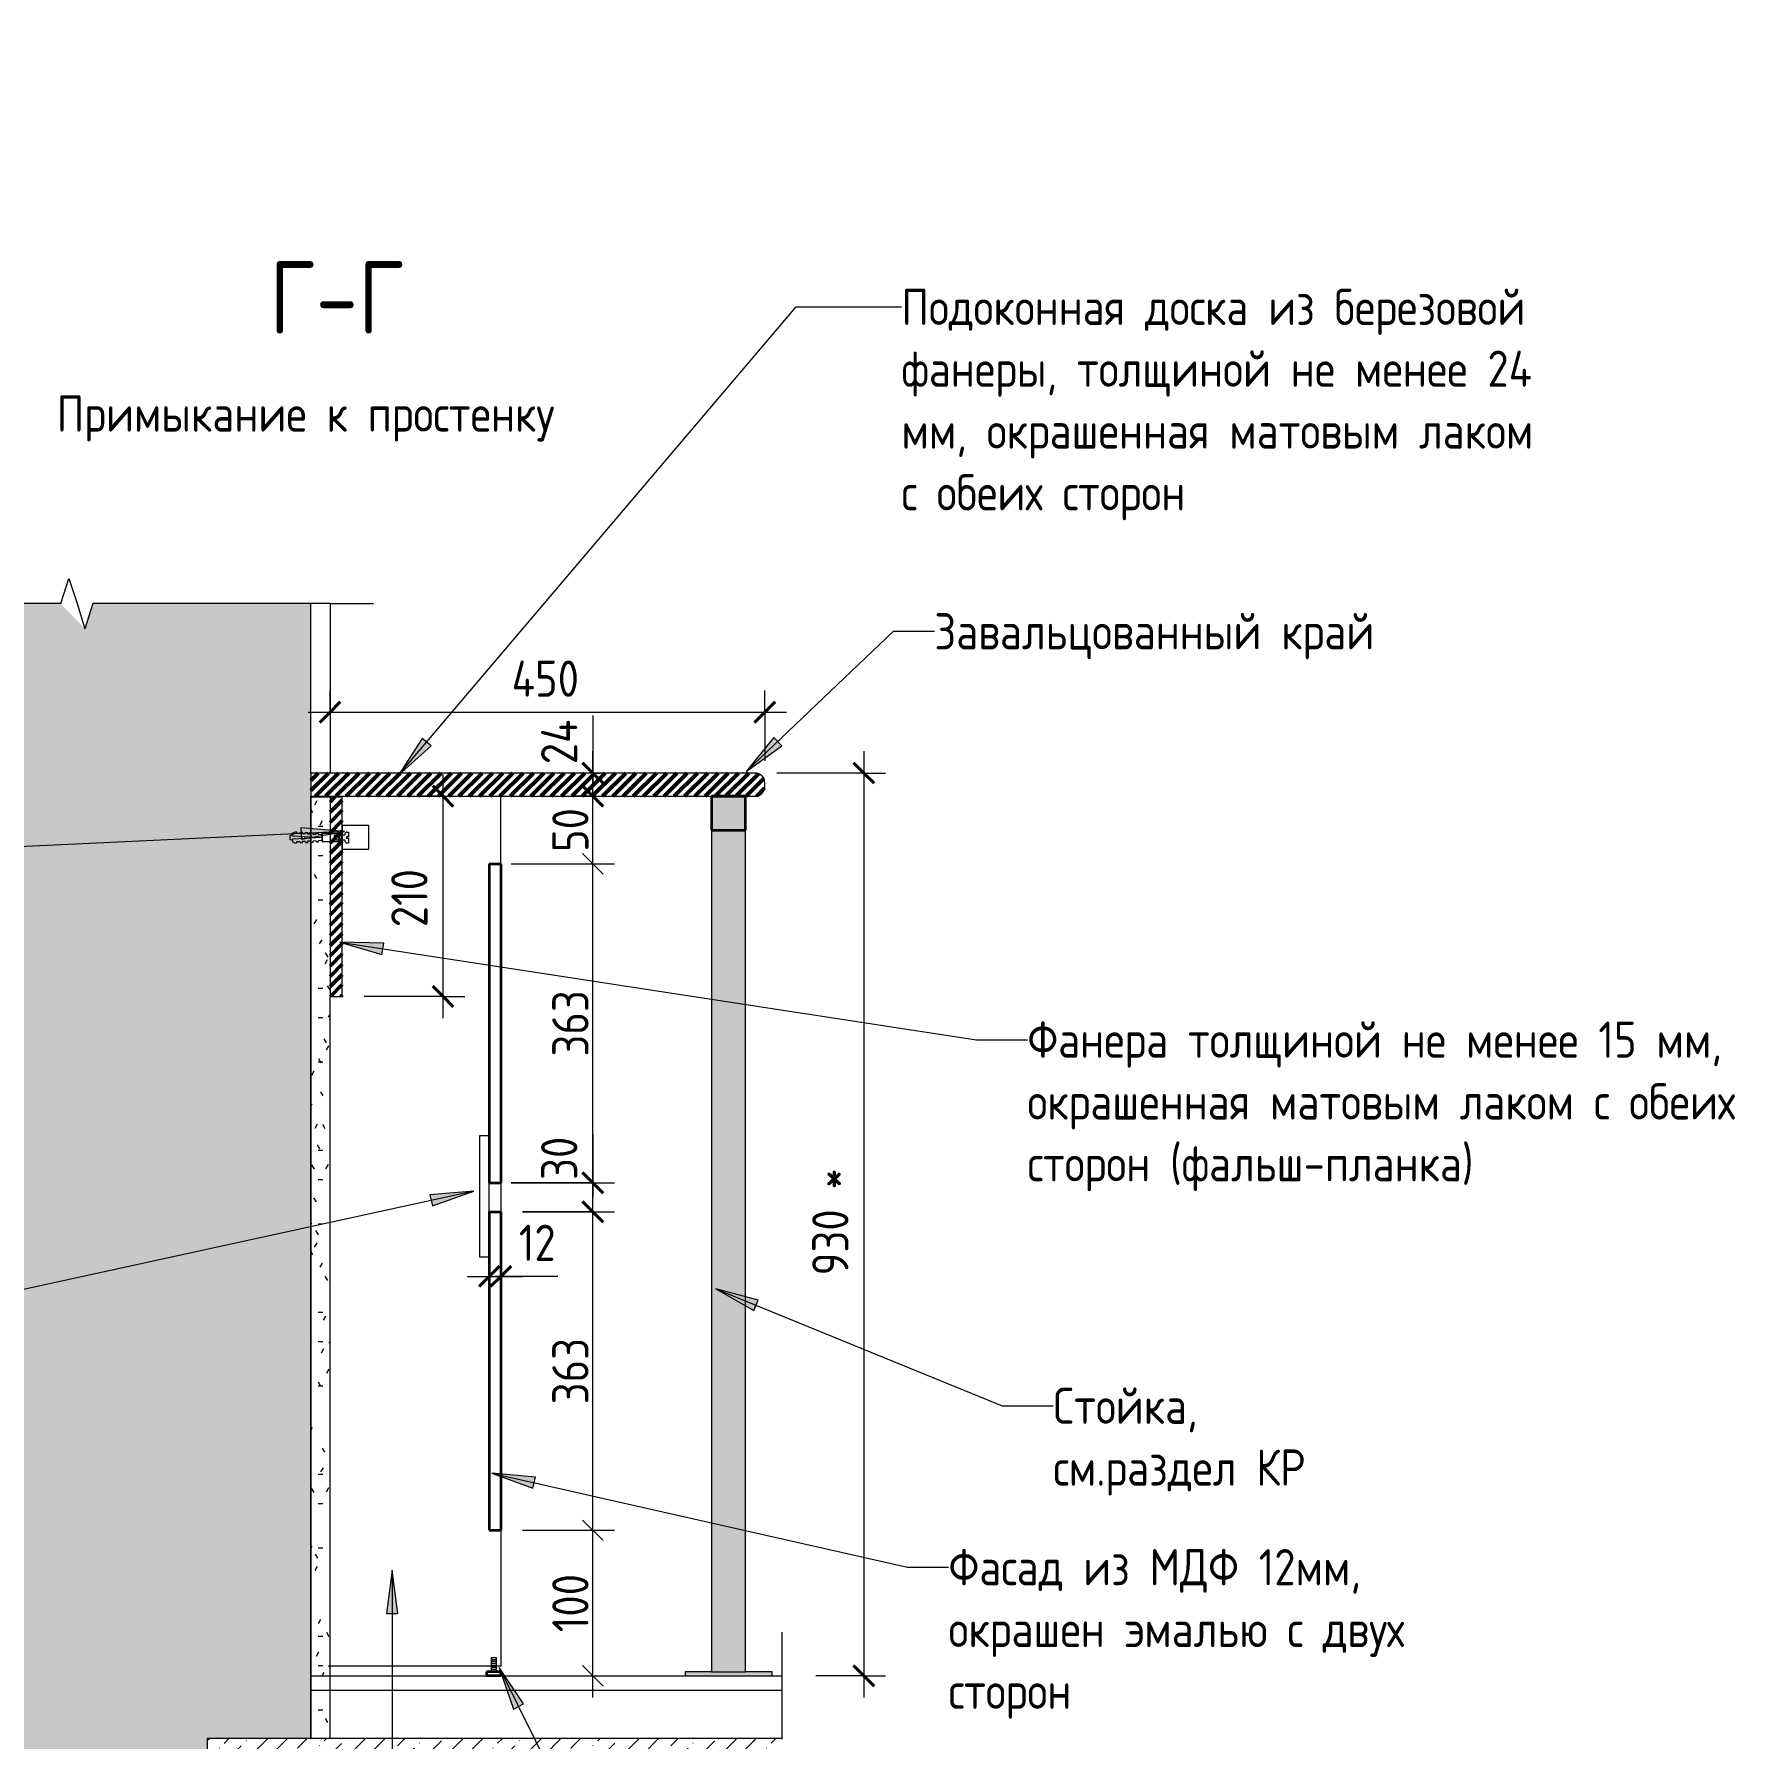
# Model space of a CAD drawing. Header units: millimetres. Extents: x 706 to 61221, y -16940 to 17865.
# Drawn here: x 9834 to 11594, y 1646 to 3410 of the extents above; entities that cross this region are included whole.
import ezdxf

# ---------------------------------------------------------------- set-up
doc = ezdxf.new("R2010")
doc.units = ezdxf.units.MM
for name, color, linetype, lineweight in [('TN-КРЕПЕЖ', 7, 'Continuous', 20), ('Аннотация', 7, 'Continuous', 20), ('Размеры', 7, 'Continuous', 9), ('Размеры-15', 7, 'Continuous', 9), ('Узлы', 7, 'Continuous', 20)]:
    doc.layers.add(name, color=color, linetype=linetype, lineweight=lineweight)
doc.layers.add('Линии', color=7, linetype='Continuous', lineweight=9, true_color=0x00a600)
doc.layers.add('Откосы оконные_dwg', color=7, linetype='Continuous', lineweight=9, true_color=0x767676)
doc.styles.add('GOST Common', font='GOST_Common.ttf', dxfattribs={"width": 0.9, "height": 75})
doc.styles.add('GOST Common_1', font='GOST_Common.ttf', dxfattribs={"width": 0.9, "height": 37.5})
doc.styles.add('GOST Common_2', font='GOST_Common.ttf', dxfattribs={"width": 0.9, "height": 37.5})
doc.dimstyles.new('ADSK_Основной_2_5_мм_Округление_до_10_мм', dxfattribs={"dimscale": 304.8, "dimtxt": 37.714312, "dimasz": 0.069587, "dimexe": 0.073819, "dimexo": 0.073819, "dimgap": 0.014764, "dimtad": 1, "dimdec": 0, "dimrnd": 10, "dimdsep": 46, "dimtxsty": 'GOST Common_1', "dimblk1": 'OBLIQUE', "dimblk2": 'OBLIQUE', "dimsah": 1, "dimcen": 0.09, "dimdle": 0.073819, "dimazin": 2, "dimtfac": 1, "dimtdec": 4, "dimtix": 1, "dimtmove": 0, "dimatfit": 3, "dimfxl": 1, "dimtvp": 1, "dimtolj": 1, "dimtzin": 0, "dimlwd": 20, "dimlwe": 20, "dimarcsym": 2})
doc.dimstyles.new('ADSK_Основной_2_5_мм_Округление_до_1_мм', dxfattribs={"dimscale": 304.8, "dimtxt": 37.714312, "dimasz": 0.069587, "dimexe": 0.073819, "dimexo": 0.073819, "dimgap": 0.014764, "dimtad": 1, "dimdec": 0, "dimdsep": 46, "dimtxsty": 'GOST Common_1', "dimblk1": 'OBLIQUE', "dimblk2": 'OBLIQUE', "dimsah": 1, "dimcen": 0.09, "dimdle": 0.073819, "dimazin": 2, "dimtfac": 1, "dimtdec": 4, "dimtix": 1, "dimtmove": 1, "dimatfit": 3, "dimfxl": 1, "dimtvp": 1, "dimtolj": 1, "dimtzin": 0, "dimlwd": 20, "dimlwe": 20, "dimarcsym": 2})
doc.dimstyles.new('ADSK_Основной_2_5_мм_Округление_до_1_мм_1', dxfattribs={"dimscale": 304.8, "dimtxt": 37.714312, "dimasz": 0.069587, "dimexe": 0.073819, "dimexo": 0.073819, "dimgap": 0.014764, "dimtad": 1, "dimdec": 0, "dimdsep": 46, "dimtxsty": 'GOST Common_1', "dimblk1": 'OBLIQUE', "dimblk2": 'OBLIQUE', "dimsah": 1, "dimcen": 0.09, "dimdle": 0.073819, "dimazin": 2, "dimtfac": 1, "dimtdec": 4, "dimtix": 1, "dimtmove": 0, "dimatfit": 3, "dimfxl": 1, "dimtvp": 1, "dimtolj": 1, "dimtzin": 0, "dimlwd": 20, "dimlwe": 20, "dimarcsym": 2})
pattern_1 = [(45, (7217.2775, 0), (-5.303301, 5.303301), [])]

# ---------------------------------------------------------------- blocks, each defined once
blk = doc.blocks.new('ADSK_Обрыв_Линия - По умолчанию-5828093-Подиумы')
at = {"layer": 'Узлы'}
for p, q in [((-151.8, 3016.7), (-396.7, 3016.7)), ((126.8, 3016.7), (-118.4, 3016.7))]:
    blk.add_line(p, q, dxfattribs=at)
blk = doc.blocks.new('ADSK_Обрыв_Линия - По умолчанию-5822334-Подиумы')
at = {"layer": 'Узлы'}
for p, q in [((594.3, 1761.8), (594.3, 1827.4)), ((594.3, 1662.4), (594.3, 1728.4))]:
    blk.add_line(p, q, dxfattribs=at)
blk = doc.blocks.new('Откосы оконные_dwg_Дюбель-4293991-Подиумы')
at = {"layer": 'TN-КРЕПЕЖ', "color": 8, "true_color": 0x767676, "flags": 128}
for points in [[(2204.7, 4837.4), (2196.3, 4837.4), (2196.3, 4819.9), (2204.7, 4819.9)], [(2196.3, 4819.9), (2197.7, 4819.1), (2197.5, 4816.3), (2196.1, 4816.4), (2196, 4814.3), (2197.4, 4813.5), (2197.3, 4810.8), (2195.9, 4810.8), (2195.7, 4808.7), (2197.1, 4808), (2197, 4805.2), (2195.6, 4805.2), (2195.4, 4803.1), (2196.8, 4802.4), (2196.7, 4799.6), (2195.3, 4799.6), (2195.2, 4797.5), (2196.5, 4796.8), (2196.4, 4794), (2195, 4794), (2194.9, 4792), (2196.1, 4789.4), (2198.9, 4789.3), (2200.5, 4819.8), (2202.1, 4789.3), (2204.9, 4789.4), (2206.2, 4792), (2206.1, 4794), (2204.7, 4794), (2204.5, 4796.8), (2205.9, 4797.5), (2205.8, 4799.6), (2204.4, 4799.6), (2204.2, 4802.4), (2205.6, 4803.1), (2205.5, 4805.2), (2204.1, 4805.2), (2204, 4808), (2205.3, 4808.7), (2205.2, 4810.8), (2203.8, 4810.8), (2203.7, 4813.5), (2205, 4814.3), (2204.9, 4816.4), (2203.5, 4816.3), (2203.4, 4819.1), (2204.7, 4819.9)], [(2203.3, 4789.3), (2203.3, 4788.4), (2202.6, 4787), (2198.4, 4787), (2197.7, 4788.4), (2197.7, 4789.3), (2198.9, 4789.3), (2200.5, 4819.8), (2202.1, 4789.3)]]:
    blk.add_lwpolyline(points, close=True, dxfattribs=at)
at = {"layer": 'TN-КРЕПЕЖ', "flags": 128}
for points in [[(2204.7, 4837.4), (2196.3, 4837.4), (2196.3, 4819.9), (2204.7, 4819.9)], [(2196.3, 4819.9), (2197.7, 4819.1), (2197.5, 4816.3), (2196.1, 4816.4), (2196, 4814.3), (2197.4, 4813.5), (2197.3, 4810.8), (2195.9, 4810.8), (2195.7, 4808.7), (2197.1, 4808), (2197, 4805.2), (2195.6, 4805.2), (2195.4, 4803.1), (2196.8, 4802.4), (2196.7, 4799.6), (2195.3, 4799.6), (2195.2, 4797.5), (2196.5, 4796.8), (2196.4, 4794), (2195, 4794), (2194.9, 4792), (2196.1, 4789.4), (2198.9, 4789.3), (2200.5, 4819.8), (2202.1, 4789.3), (2204.9, 4789.4), (2206.2, 4792), (2206.1, 4794), (2204.7, 4794), (2204.5, 4796.8), (2205.9, 4797.5), (2205.8, 4799.6), (2204.4, 4799.6), (2204.2, 4802.4), (2205.6, 4803.1), (2205.5, 4805.2), (2204.1, 4805.2), (2204, 4808), (2205.3, 4808.7), (2205.2, 4810.8), (2203.8, 4810.8), (2203.7, 4813.5), (2205, 4814.3), (2204.9, 4816.4), (2203.5, 4816.3), (2203.4, 4819.1), (2204.7, 4819.9)], [(2203.3, 4789.3), (2203.3, 4788.4), (2202.6, 4787), (2198.4, 4787), (2197.7, 4788.4), (2197.7, 4789.3), (2198.9, 4789.3), (2200.5, 4819.8), (2202.1, 4789.3)]]:
    blk.add_lwpolyline(points, close=True, dxfattribs=at)
blk = doc.blocks.new('Откосы оконные_dwg__U45-4293993-Подиумы')
at = {"layer": 'TN-КРЕПЕЖ', "color": 8, "true_color": 0x767676, "flags": 128}
blk.add_lwpolyline([(2203.3, 4832.7), (2197.7, 4832.7), (2197.7, 4843.4), (2195.7, 4844.3), (2195.1, 4844.8), (2194.8, 4845.7), (2194.8, 4847.3), (2199.8, 4847.3), (2199.8, 4845.3), (2201.2, 4845.3), (2201.2, 4847.3), (2206.2, 4847.3), (2206.2, 4845.7), (2206, 4844.8), (2205.3, 4844.3), (2203.3, 4843.4)], close=True, dxfattribs=at)
at = {"layer": 'TN-КРЕПЕЖ', "flags": 128}
for points in [[(2194.8, 4845.7), (2194.8, 4847.3), (2199.8, 4847.3), (2199.8, 4845.3), (2201.2, 4845.3), (2201.2, 4847.3), (2206.2, 4847.3), (2206.2, 4845.7)], [(2197.7, 4837.4), (2197.7, 4837.6), (2197.7, 4843.4), (2195.7, 4844.3)], [(2205.3, 4844.3), (2203.3, 4843.4), (2203.3, 4837.6), (2203.3, 4837.4)]]:
    blk.add_lwpolyline(points, dxfattribs=at)
blk.add_lwpolyline([(2203.3, 4836.8), (2196.6, 4839.6), (2197.7, 4841), (2204.4, 4838.2)], close=True, dxfattribs=at)
at = {"layer": 'TN-КРЕПЕЖ'}
for centre, start, end in [((2196.3, 4845.7), 180, 246.8101), ((2204.7, 4845.7), 293.1899, 360)]:
    blk.add_arc(centre, 1.5, start, end, dxfattribs=at)
blk.add_blockref('Откосы оконные_dwg_Дюбель-4293991-Подиумы', (0, 0))
blk = doc.blocks.new('DIMBLOCK19-Подиумы')
at = {"layer": 'Размеры-15', "lineweight": 20, "transparency": 16777216}
for p, q in [((10305.2, 2124.9), (10305.2, 2147.4)), ((10317.2, 2124.9), (10317.2, 2147.4)), ((10282.7, 2124.9), (10339.7, 2124.9)), ((10305.2, 2124.9), (10305.2, 2117.4)), ((10335.8, 2124.9), (10311.2, 2124.9)), ((10317.2, 2124.9), (10317.2, 2117.4)), ((10376, 2124.9), (10335.8, 2124.9))]:
    blk.add_line(p, q, dxfattribs=at)
at = {"layer": 'Размеры-15', "lineweight": 40, "transparency": 16777216}
for p, q in [((10305.2, 2124.9), (10315.8, 2135.5)), ((10317.2, 2124.9), (10327.8, 2135.5)), ((10305.2, 2124.9), (10294.6, 2114.3)), ((10317.2, 2124.9), (10306.6, 2114.3))]:
    blk.add_line(p, q, dxfattribs=at)
at = {"layer": 'Размеры-15', "color": 0, "lineweight": 20, "transparency": 16777216, "insert": (10335.8, 2178.4), "char_height": 37.5, "width": 48.325, "attachment_point": 1, "line_spacing_factor": 1.022761, "style": 'GOST Common_1'}
blk.add_mtext('12', dxfattribs=at)
blk = doc.blocks.new('_Oblique')
at = {"color": 0, "linetype": 'ByBlock', "lineweight": -2}
blk.add_line((-0.5, -0.5), (0.5, 0.5), dxfattribs=at)
blk = doc.blocks.new('DIMBLOCK20-Подиумы')
at = {"layer": 'Defpoints', "color": 0, "transparency": 16777216}
for p in [(10317.2, 1862.2), (10412.3, 1862.2), (10397.3, 1711.7)]:
    blk.add_point(p, dxfattribs=at)
at = {"layer": 'Размеры', "color": 0, "lineweight": 20, "transparency": 16777216}
for p, q in [((10412.3, 1689.2), (10412.3, 1884.7)), ((10339.7, 1862.2), (10434.8, 1862.2)), ((10419.8, 1711.7), (10434.8, 1711.7))]:
    blk.add_line(p, q, dxfattribs=at)
at = {"layer": 'Размеры', "color": 0, "lineweight": 20, "transparency": 16777216, "xscale": 21.21, "yscale": 21.21, "zscale": 21.21}
for p, rotation in [((10412.3, 1862.2), 90), ((10412.3, 1711.7), 270)]:
    blk.add_blockref('_Oblique', p, dxfattribs=dict(at, rotation=rotation))
at = {"layer": 'Размеры', "color": 0, "lineweight": 20, "transparency": 16777216, "insert": (10389.1, 1786.9), "char_height": 37.5, "width": 76.707, "attachment_point": 5, "rotation": 90, "style": 'GOST Common_1'}
blk.add_mtext('\\A1;100', dxfattribs=at)
blk = doc.blocks.new('DIMBLOCK21-Подиумы')
at = {"layer": 'Defpoints', "color": 0, "transparency": 16777216}
for p in [(10317.2, 2191.7), (10412.3, 2191.7), (10317.2, 1862.2)]:
    blk.add_point(p, dxfattribs=at)
at = {"layer": 'Размеры', "color": 0, "lineweight": 20, "transparency": 16777216}
for p, q in [((10412.3, 1839.7), (10412.3, 2214.2)), ((10339.7, 2191.7), (10434.8, 2191.7)), ((10339.7, 1862.2), (10434.8, 1862.2))]:
    blk.add_line(p, q, dxfattribs=at)
at = {"layer": 'Размеры', "color": 0, "lineweight": 20, "transparency": 16777216, "xscale": 21.21, "yscale": 21.21, "zscale": 21.21}
for p, rotation in [((10412.3, 2191.7), 90), ((10412.3, 1862.2), 270)]:
    blk.add_blockref('_Oblique', p, dxfattribs=dict(at, rotation=rotation))
at = {"layer": 'Размеры', "color": 0, "lineweight": 20, "transparency": 16777216, "insert": (10389.1, 2026.9), "char_height": 37.5, "width": 24288.75, "attachment_point": 5, "rotation": 90, "style": 'GOST Common_1'}
blk.add_mtext('\\A1;363', dxfattribs=at)
blk = doc.blocks.new('DIMBLOCK22-Подиумы')
at = {"layer": 'Размеры-15', "lineweight": 20, "transparency": 16777216}
for p, q in [((10412.3, 2272), (10412.3, 2224.7)), ((10412.3, 2224.7), (10412.3, 2206.7)), ((10412.3, 2221.7), (10327.7, 2221.7)), ((10412.3, 2191.7), (10412.3, 2221.7)), ((10412.3, 2221.7), (10434.8, 2221.7)), ((10412.3, 2191.7), (10339.7, 2191.7)), ((10412.3, 2191.7), (10434.8, 2191.7))]:
    blk.add_line(p, q, dxfattribs=at)
at = {"layer": 'Размеры-15', "lineweight": 40, "transparency": 16777216}
for p, q in [((10412.3, 2221.7), (10401.7, 2232.3)), ((10412.3, 2221.7), (10422.9, 2211.1)), ((10412.3, 2191.7), (10401.7, 2202.3)), ((10412.3, 2191.7), (10422.9, 2181.1))]:
    blk.add_line(p, q, dxfattribs=at)
at = {"layer": 'Размеры-15', "color": 0, "lineweight": 20, "transparency": 16777216, "insert": (10358.8, 2224.7), "char_height": 37.5, "width": 56.763, "attachment_point": 1, "rotation": 90, "line_spacing_factor": 1.022761, "style": 'GOST Common_1'}
blk.add_mtext('30', dxfattribs=at)
blk = doc.blocks.new('DIMBLOCK23-Подиумы')
at = {"layer": 'Defpoints', "color": 0, "transparency": 16777216}
for p in [(10305.2, 2551.7), (10412.3, 2551.7), (10305.2, 2221.7)]:
    blk.add_point(p, dxfattribs=at)
at = {"layer": 'Размеры', "color": 0, "lineweight": 20, "transparency": 16777216}
for p, q in [((10412.3, 2199.2), (10412.3, 2574.2)), ((10327.7, 2551.7), (10434.8, 2551.7)), ((10327.7, 2221.7), (10434.8, 2221.7))]:
    blk.add_line(p, q, dxfattribs=at)
at = {"layer": 'Размеры', "color": 0, "lineweight": 20, "transparency": 16777216, "xscale": 21.21, "yscale": 21.21, "zscale": 21.21}
for p, rotation in [((10412.3, 2551.7), 90), ((10412.3, 2221.7), 270)]:
    blk.add_blockref('_Oblique', p, dxfattribs=dict(at, rotation=rotation))
at = {"layer": 'Размеры', "color": 0, "lineweight": 20, "transparency": 16777216, "insert": (10389.1, 2386.7), "char_height": 37.5, "width": 85.145, "attachment_point": 5, "rotation": 90, "style": 'GOST Common_1'}
blk.add_mtext('\\A1;363', dxfattribs=at)
blk = doc.blocks.new('DIMBLOCK24-Подиумы')
at = {"layer": 'Defpoints', "color": 0, "transparency": 16777216}
for p in [(10397.3, 2621.7), (10412.3, 2621.7), (10305.2, 2551.7)]:
    blk.add_point(p, dxfattribs=at)
at = {"layer": 'Размеры', "color": 0, "lineweight": 20, "transparency": 16777216}
for p, q in [((10412.3, 2529.2), (10412.3, 2644.2)), ((10419.8, 2621.7), (10434.8, 2621.7)), ((10327.7, 2551.7), (10434.8, 2551.7))]:
    blk.add_line(p, q, dxfattribs=at)
at = {"layer": 'Размеры', "color": 0, "lineweight": 20, "transparency": 16777216, "xscale": 21.21, "yscale": 21.21, "zscale": 21.21}
for p, rotation in [((10412.3, 2621.7), 90), ((10412.3, 2551.7), 270)]:
    blk.add_blockref('_Oblique', p, dxfattribs=dict(at, rotation=rotation))
at = {"layer": 'Размеры', "color": 0, "lineweight": 20, "transparency": 16777216, "insert": (10389.1, 2586.7), "char_height": 37.5, "width": 56.763, "attachment_point": 5, "rotation": 90, "style": 'GOST Common_1'}
blk.add_mtext('\\A1;50', dxfattribs=at)
blk = doc.blocks.new('DIMBLOCK25-Подиумы')
at = {"layer": 'Размеры-15', "lineweight": 20, "transparency": 16777216}
for p, q in [((10412.3, 2705.3), (10412.3, 2654.8)), ((10412.3, 2621.7), (10412.3, 2668.2)), ((10412.3, 2654.8), (10412.3, 2633.7)), ((10412.3, 2645.7), (10389.8, 2645.7)), ((10412.3, 2645.7), (10419.8, 2645.7)), ((10412.3, 2621.7), (10389.8, 2621.7)), ((10412.3, 2621.7), (10419.8, 2621.7))]:
    blk.add_line(p, q, dxfattribs=at)
at = {"layer": 'Размеры-15', "lineweight": 40, "transparency": 16777216}
for p, q in [((10412.3, 2645.7), (10401.7, 2656.3)), ((10412.3, 2621.7), (10401.7, 2632.3)), ((10412.3, 2645.7), (10422.9, 2635.1)), ((10412.3, 2621.7), (10422.9, 2611.1))]:
    blk.add_line(p, q, dxfattribs=at)
at = {"layer": 'Размеры-15', "color": 0, "lineweight": 20, "transparency": 16777216, "insert": (10358.8, 2654.8), "char_height": 37.5, "width": 60.599, "attachment_point": 1, "rotation": 90, "line_spacing_factor": 1.022761, "style": 'GOST Common_1'}
blk.add_mtext('24', dxfattribs=at)
blk = doc.blocks.new('DIMBLOCK26-Подиумы')
at = {"layer": 'Размеры-15', "lineweight": 20, "transparency": 16777216}
for p, q in [((10140.5, 2708.6), (10140.5, 2731.1)), ((10590.2, 2708.6), (10590.2, 2731.1)), ((10118, 2708.6), (10612.7, 2708.6)), ((10140.5, 2708.6), (10140.5, 2701.1)), ((10590.2, 2708.6), (10590.2, 2658.2))]:
    blk.add_line(p, q, dxfattribs=at)
at = {"layer": 'Размеры-15', "lineweight": 40, "transparency": 16777216}
for p, q in [((10140.5, 2708.6), (10151.1, 2719.2)), ((10590.2, 2708.6), (10600.8, 2719.2)), ((10140.5, 2708.6), (10129.9, 2698)), ((10590.2, 2708.6), (10579.5, 2698))]:
    blk.add_line(p, q, dxfattribs=at)
at = {"layer": 'Размеры-15', "color": 0, "lineweight": 20, "transparency": 16777216, "insert": (10328.3, 2762.1), "char_height": 37.5, "width": 88.98, "attachment_point": 1, "line_spacing_factor": 1.022761, "style": 'GOST Common_1'}
blk.add_mtext('450', dxfattribs=at)
blk = doc.blocks.new('DIMBLOCK79-Подиумы')
at = {"layer": 'Размеры-15', "lineweight": 20, "transparency": 16777216}
for p, q in [((10692.7, 2668.2), (10692.7, 1689.2)), ((10692.7, 2645.7), (10602.7, 2645.7)), ((10692.7, 2645.7), (10715.2, 2645.7)), ((10692.7, 1711.7), (10643, 1711.7)), ((10692.7, 1711.7), (10715.2, 1711.7))]:
    blk.add_line(p, q, dxfattribs=at)
at = {"layer": 'Размеры-15', "lineweight": 40, "transparency": 16777216}
for p, q in [((10692.7, 2645.7), (10682.1, 2656.3)), ((10692.7, 2645.7), (10703.3, 2635.1)), ((10692.7, 1711.7), (10682.1, 1722.3)), ((10692.7, 1711.7), (10703.3, 1701.1))]:
    blk.add_line(p, q, dxfattribs=at)
at = {"layer": 'Размеры-15', "color": 0, "lineweight": 20, "transparency": 16777216, "insert": (10639.2, 2125.9), "char_height": 37.5, "width": 126.567, "attachment_point": 1, "rotation": 90, "line_spacing_factor": 1.022761, "style": 'GOST Common_1'}
blk.add_mtext('930 *', dxfattribs=at)
blk = doc.blocks.new('DIMBLOCK80-Подиумы')
at = {"layer": 'Размеры-15', "lineweight": 40, "transparency": 16777216}
for p, q in [((10257.4, 2621.7), (10246.7, 2632.3)), ((10257.4, 2621.7), (10268, 2611.1)), ((10257.4, 2414.5), (10246.7, 2425.2)), ((10257.4, 2414.5), (10268, 2403.9))]:
    blk.add_line(p, q, dxfattribs=at)
at = {"layer": 'Размеры-15', "lineweight": 20, "transparency": 16777216}
for p, q in [((10257.4, 2392), (10257.4, 2644.2)), ((10257.4, 2621.7), (10234.9, 2621.7)), ((10257.4, 2621.7), (10264.9, 2621.7)), ((10257.4, 2414.5), (10175.7, 2414.5)), ((10257.4, 2414.5), (10279.9, 2414.5))]:
    blk.add_line(p, q, dxfattribs=at)
at = {"layer": 'Размеры-15', "color": 0, "lineweight": 20, "transparency": 16777216, "insert": (10203.8, 2486.2), "char_height": 37.5, "width": 76.707, "attachment_point": 1, "rotation": 90, "line_spacing_factor": 1.022761, "style": 'GOST Common_1'}
blk.add_mtext('210', dxfattribs=at)

msp = doc.modelspace()

# ---------------------------------------------------------------- hatches: boundary and pattern name
at = {"layer": 'Аннотация', "lineweight": 9}
for points in [[(10211.297, 2643.397), (10244.941, 2673.862), (10235.91, 2681.532)], [(10571.019, 2647.156), (10607.661, 2673.941), (10599.48, 2682.512)], [(10155.493, 2585.153), (10110.264, 2588.952), (10110.822, 2577.117)], [(10150.624, 2470.61), (10194.21, 2457.945), (10196.003, 2469.658)], [(10289.073, 2213.258), (10243.847, 2209.425), (10246.38, 2197.85)], [(10539.515, 2111.99), (10578.938, 2089.496), (10583.416, 2100.466)], [(10307.759, 1921.45), (10350.339, 1905.731), (10352.956, 1917.287)], [(10204.643, 1821.116), (10198.719, 1776.116), (10210.568, 1776.116)], [(10315.385, 1720.149), (10330.145, 1677.228), (10340.751, 1682.51)]]:
    msp.add_hatch(color=256, dxfattribs=at).paths.add_polyline_path(points)
at = {"layer": 'Узлы', "true_color": 0xffffff}
msp.add_hatch(color=7, dxfattribs=at).paths.add_polyline_path([(10013.525, 1549.568), (10013.525, 1646.685), (10120.525, 1646.685), (10120.525, 2820.938), (9895.275, 2820.938), (9887.025, 2794.958), (9861.882, 2820.938), (9737.494, 2820.938), (9737.494, 1549.568), (9895.275, 1549.568)])
at = {"layer": 'Узлы', "lineweight": 50, "true_color": 0xc29f78}
h = msp.add_hatch(dxfattribs=at)
h.set_pattern_fill('FP_5', color=33, style=0, pattern_type=2)
h.set_pattern_definition(pattern_1)
h.paths.add_polyline_path([(10120.525, 2621.685), (10580.154, 2621.685), (10582.742, 2622.025), (10585.154, 2623.024), (10587.225, 2624.614), (10588.814, 2626.685), (10589.813, 2629.096), (10590.154, 2631.685), (10590.154, 2635.685), (10589.813, 2638.273), (10588.814, 2640.685), (10587.225, 2642.756), (10585.154, 2644.345), (10582.742, 2645.344), (10580.154, 2645.685), (10120.525, 2645.685)])
at = {"layer": 'Узлы', "lineweight": 9}
h = msp.add_hatch(dxfattribs=at)
h.set_pattern_fill('FP_4', color=256, style=0, pattern_type=2)
h.set_pattern_definition([(0, (7217.277, 0), (60.96, 15.24), [5.029, -40.691, 5.029, -40.691, -243.84]), (0, (7217.277, 0), (60.96, 15.24), [-91.44, 5.029, -86.411, 5.029, -40.691, -106.68]), (0, (7217.277, 0), (60.96, 15.24), [-228.6, 5.029, -25.451, 5.029, -71.171]), (120, (7240.137, 7.62), (-43.67823, 45.17291), [5.029, -40.691, 5.029, -40.691, -243.84]), (120, (7240.137, 7.62), (-43.67823, 45.17291), [-91.44, 5.029, -86.411, 5.029, -40.691, -106.68]), (120, (7240.137, 7.62), (-43.67823, 45.17291), [-228.6, 5.029, -25.451, 5.029, -71.171]), (240, (7247.757, 38.1), (-17.28177, -60.41291), [5.029, -40.691, 5.029, -40.691, -243.84]), (240, (7247.757, 38.1), (-17.28177, -60.41291), [-91.44, 5.029, -86.411, 5.029, -40.691, -106.68]), (240, (7247.757, 38.1), (-17.28177, -60.41291), [-228.6, 5.029, -25.451, 5.029, -71.171])])
h.paths.add_polyline_path([(10120.525, 1646.685), (10140.525, 1646.685), (10140.525, 2620.664), (10120.525, 2620.664), (10120.525, 2414.548)])
at = {"layer": 'Узлы', "lineweight": 50, "true_color": 0xc29f78}
h = msp.add_hatch(dxfattribs=at)
h.set_pattern_fill('FP_5', color=33, style=0, pattern_type=2)
h.set_pattern_definition(pattern_1)
h.paths.add_polyline_path([(10153.194, 2414.548), (10153.194, 2620.664), (10140.525, 2620.664), (10140.525, 2414.548)])
at = {"layer": 'Узлы', "true_color": 0xc0c0c0}
msp.add_hatch(color=9, dxfattribs=at).paths.add_polyline_path([(10507.654, 1711.685), (10597.654, 1711.685), (10597.654, 1715.685), (10570.154, 1715.685), (10570.154, 2620.664), (10535.154, 2620.664), (10535.154, 1715.685), (10507.654, 1715.685)])
at = {"layer": 'Узлы', "lineweight": 9}
h = msp.add_hatch(dxfattribs=at)
h.set_pattern_fill('FP_8', color=256, style=0, pattern_type=2)
h.set_pattern_definition([(45, (7217.277, 0), (7.577356, 27.782225), [35.719, -7.144, 0.50292, -6.641])])
h.paths.add_polyline_path([(10608.025, 1549.568), (10608.025, 1612.685), (10582.044, 1620.935), (10608.025, 1646.077), (10608.025, 1646.685), (10013.525, 1646.685), (10013.525, 1549.568), (10080.132, 1549.568), (10105.275, 1575.549), (10113.525, 1549.568), (10582.044, 1549.568)])

# ---------------------------------------------------------------- linework, layer by layer
at = {"layer": 'Аннотация', "lineweight": 9}
for p, q in [((10211.297, 2643.397), (10622.785, 3127.938)), ((10622.785, 3127.938), (10731.472, 3127.938)), ((10571.019, 2647.156), (10723.141, 2792.353)), ((10723.141, 2792.353), (10765.547, 2792.353)), ((10235.91, 2681.532), (10211.297, 2643.397)), ((10244.941, 2673.862), (10235.91, 2681.532)), ((10599.48, 2682.512), (10571.019, 2647.156)), ((10607.661, 2673.941), (10599.48, 2682.512)), ((10211.297, 2643.397), (10244.941, 2673.862)), ((10571.019, 2647.156), (10607.661, 2673.941)), ((10155.493, 2585.153), (9521.284, 2555.261)), ((10155.493, 2585.153), (10110.264, 2588.952)), ((10110.264, 2588.952), (10110.822, 2577.117)), ((10110.822, 2577.117), (10155.493, 2585.153)), ((10150.624, 2470.61), (10194.21, 2457.945)), ((10196.003, 2469.658), (10150.624, 2470.61)), ((10150.624, 2470.61), (10809.054, 2369.824)), ((10194.21, 2457.945), (10196.003, 2469.658)), ((10809.054, 2369.824), (10861.868, 2369.824)), ((10289.073, 2213.258), (9617.948, 2066.383)), ((10289.073, 2213.258), (10243.847, 2209.425)), ((10243.847, 2209.425), (10246.38, 2197.85)), ((10246.38, 2197.85), (10289.073, 2213.258)), ((10539.515, 2111.99), (10578.938, 2089.496)), ((10583.416, 2100.466), (10539.515, 2111.99)), ((10539.515, 2111.99), (10835.76, 1991.044)), ((10578.938, 2089.496), (10583.416, 2100.466)), ((10835.76, 1991.044), (10888.575, 1991.044)), ((10307.759, 1921.45), (10350.339, 1905.731)), ((10352.956, 1917.287), (10307.759, 1921.45)), ((10307.759, 1921.45), (10737.839, 1824.038)), ((10350.339, 1905.731), (10352.956, 1917.287)), ((10204.643, 1821.116), (10198.719, 1776.116)), ((10210.568, 1776.116), (10204.643, 1821.116)), ((10204.643, 1821.116), (10204.643, 1392.877)), ((10737.839, 1824.038), (10780.245, 1824.038)), ((10198.719, 1776.116), (10210.568, 1776.116)), ((10315.385, 1720.149), (10330.145, 1677.228)), ((10340.751, 1682.51), (10315.385, 1720.149)), ((10315.385, 1720.149), (10478.401, 1392.877)), ((10330.145, 1677.228), (10340.751, 1682.51))]:
    msp.add_line(p, q, dxfattribs=at)
at = {"layer": 'Аннотация'}
for p, q in [((9861.882, 2820.938), (9870.328, 2846.933)), ((9861.882, 2820.938), (9870.328, 2846.933)), ((9870.328, 2846.933), (9878.775, 2820.938)), ((9870.328, 2846.933), (9878.775, 2820.938)), ((9878.775, 2820.938), (9887.025, 2794.958)), ((9895.275, 2820.938), (9887.025, 2794.958)), ((9895.275, 2820.938), (9887.025, 2794.958)), ((10140.525, 2820.938), (10185.525, 2820.938)), ((10608.025, 1711.685), (10608.025, 1756.685))]:
    msp.add_line(p, q, dxfattribs=at)
at = {"layer": 'Линии', "color": 7}
for p, q in [((10120.525, 2645.685), (10120.525, 2820.938)), ((10120.525, 1646.685), (10120.525, 2621.685)), ((10153.194, 2620.664), (10140.525, 2620.664)), ((10140.525, 2620.664), (10140.525, 2414.548)), ((10153.194, 2414.548), (10153.194, 2620.664)), ((10317.159, 2551.685), (10317.159, 2620.664)), ((10570.154, 2620.664), (10535.154, 2620.664)), ((10535.154, 2620.664), (10535.154, 1715.685)), ((10570.154, 1715.685), (10570.154, 2620.664)), ((10153.194, 2591.685), (10180.153, 2591.685)), ((10153.194, 2591.685), (10153.194, 2564.197)), ((10180.153, 2591.685), (10180.153, 2566.685)), ((10535.154, 2586.685), (10570.154, 2586.685)), ((10180.153, 2566.685), (10153.194, 2566.685)), ((10140.525, 2414.548), (10153.194, 2414.548)), ((10305.159, 2270.203), (10295.159, 2270.203)), ((10295.159, 2270.203), (10295.159, 2145.203)), ((10305.159, 2145.203), (10305.159, 2270.203)), ((10317.159, 2221.685), (10317.159, 2031.685)), ((10295.159, 2145.203), (10305.159, 2145.203)), ((10317.159, 1862.18), (10317.159, 1721.685)), ((10307.159, 1730.685), (10307.159, 1715.685)), ((10307.159, 1730.685), (10312.159, 1730.685)), ((10307.159, 1728.685), (10312.159, 1728.685)), ((10312.159, 1730.685), (10312.159, 1715.685)), ((10317.159, 1721.685), (10140.525, 1721.685)), ((10307.159, 1726.685), (10312.159, 1726.685)), ((10307.159, 1724.685), (10312.159, 1724.685)), ((10307.159, 1722.685), (10312.159, 1722.685)), ((10307.159, 1720.685), (10312.159, 1720.685)), ((10307.159, 1718.685), (10312.159, 1718.685)), ((10535.154, 1715.685), (10507.654, 1715.685)), ((10507.654, 1715.685), (10507.654, 1711.685)), ((10507.654, 1711.685), (10597.654, 1711.685)), ((10535.154, 1715.685), (10570.154, 1715.685)), ((10597.654, 1715.685), (10570.154, 1715.685)), ((10597.654, 1711.685), (10597.654, 1715.685)), ((10608.025, 1646.685), (10013.525, 1646.685)), ((10013.525, 1646.685), (10013.525, 1549.568))]:
    msp.add_line(p, q, dxfattribs=at)
at = {"layer": 'Линии', "color": 251, "lineweight": 20, "true_color": 0x666666}
for p, q in [((10140.525, 2820.938), (10140.525, 2645.685)), ((10120.525, 1711.685), (10140.525, 1711.685))]:
    msp.add_line(p, q, dxfattribs=at)
at = {"layer": 'Линии', "color": 7, "lineweight": 20}
for p, q in [((10580.154, 2645.685), (10120.525, 2645.685)), ((10120.525, 2645.685), (10120.525, 2621.685)), ((10590.154, 2631.685), (10590.154, 2635.685)), ((10120.525, 2621.685), (10580.154, 2621.685)), ((10140.525, 2620.664), (10120.525, 2620.664)), ((10120.525, 2620.664), (10120.525, 1646.685)), ((10140.525, 1646.685), (10140.525, 2414.548)), ((10120.525, 1711.685), (10507.654, 1711.685)), ((10597.654, 1711.685), (10608.025, 1711.685)), ((10120.525, 1696.685), (10608.025, 1696.685))]:
    msp.add_line(p, q, dxfattribs=at)
at = {"layer": 'Линии', "color": 7, "lineweight": 35}
for p, q in [((10535.154, 2621.685), (10535.154, 2586.685)), ((10570.154, 2621.685), (10535.154, 2621.685)), ((10570.154, 2586.685), (10570.154, 2621.685)), ((10535.154, 2586.685), (10570.154, 2586.685)), ((10305.159, 2551.685), (10305.159, 2221.685)), ((10305.159, 2551.685), (10317.159, 2551.685)), ((10317.159, 2551.685), (10317.159, 2221.685)), ((10305.159, 2221.685), (10317.159, 2221.685)), ((10305.159, 2191.685), (10317.159, 2191.685)), ((10305.159, 2191.685), (10305.159, 1862.18)), ((10317.159, 2191.685), (10317.159, 1862.18)), ((10305.159, 1862.18), (10317.159, 1862.18)), ((10317.159, 1715.685), (10302.159, 1715.685)), ((10302.159, 1715.685), (10302.159, 1711.685)), ((10317.159, 1711.685), (10302.159, 1711.685)), ((10317.159, 1711.685), (10317.159, 1715.685))]:
    msp.add_line(p, q, dxfattribs=at)
at = {"layer": 'Линии', "color": 7, "lineweight": 20}
for centre, start, end in [((10580.154, 2635.685), 0, 90), ((10580.154, 2631.685), 270, 360)]:
    msp.add_arc(centre, 10, start, end, dxfattribs=at)

# ---------------------------------------------------------------- block references
at = {"layer": 'Откосы оконные_dwg', "color": 7, "lineweight": 20, "rotation": 270.0000000000001}
msp.add_blockref('Откосы оконные_dwg__U45-4293993-Подиумы', (5312.274, 4779.485), dxfattribs=at)
at = {"layer": 'Узлы'}
for name, p in [('ADSK_Обрыв_Линия - По умолчанию-5828093-Подиумы', (10013.684, -195.76)), ('ADSK_Обрыв_Линия - По умолчанию-5822334-Подиумы', (10013.684, -115.76))]:
    msp.add_blockref(name, p, dxfattribs=at)

# ---------------------------------------------------------------- texts
at = {"layer": 'Аннотация', "lineweight": 9, "attachment_point": 1, "line_spacing_factor": 1.022766}
for s, insert, char_height, width, style in [('\\pxt0.72,1.44,2.16,2.88,3.6,4.32,5.04,5.76,6.48,7.2,7.92,8.64,9.36,10.08,10.8,11.52,12.24,12.96,13.68,14.4,15.12,15.84,16.56,17.28,18,18.72,19.44,20.16,20.88,21.6,22.32,23.04;{Г-Г}', (10077.628, 3175.451), 75, 146.9853, 'GOST Common'), ('\\pxt1.44,2.88,4.32,5.76,7.2,8.64,10.08,11.52,12.96,14.4,15.84,17.28,18.72,20.16,21.6,23.04,24.48,25.92,27.36,28.8,30.24,31.68,33.12,34.56,36,37.44,38.88,40.32,41.76,43.2,44.64,46.08;{Подоконная доска из березовой фанеры, толщиной не менее 24 мм, окрашенная матовым лаком с обеих сторон}', (10731.472, 3146.717), 37.5, 687.555, 'GOST Common_2'), ('\\pxt1.44,2.88,4.32,5.76,7.2,8.64,10.08,11.52,12.96,14.4,15.84,17.28,18.72,20.16,21.6,23.04,24.48,25.92,27.36,28.8,30.24,31.68,33.12,34.56,36,37.44,38.88,40.32,41.76,43.2,44.64,46.08;{Примыкание к простенку}', (9857.696, 3036.359), 37.5, 575.1, 'GOST Common_2'), ('\\pxt1.44,2.88,4.32,5.76,7.2,8.64,10.08,11.52,12.96,14.4,15.84,17.28,18.72,20.16,21.6,23.04,24.48,25.92,27.36,28.8,30.24,31.68,33.12,34.56,36,37.44,38.88,40.32,41.76,43.2,44.64,46.08;{Завальцованный край}', (10765.547, 2811.132), 37.5, 499.23, 'GOST Common_2'), ('\\pxt1.44,2.88,4.32,5.76,7.2,8.64,10.08,11.52,12.96,14.4,15.84,17.28,18.72,20.16,21.6,23.04,24.48,25.92,27.36,28.8,30.24,31.68,33.12,34.56,36,37.44,38.88,40.32,41.76,43.2,44.64,46.08;Фанера толщиной не менее 15 мм, окрашенная матовым лаком с обеих сторон (фальш-планка)', (10861.868, 2388.603), 37.5, 761.67, 'GOST Common_2'), ('\\pxt1.44,2.88,4.32,5.76,7.2,8.64,10.08,11.52,12.96,14.4,15.84,17.28,18.72,20.16,21.6,23.04,24.48,25.92,27.36,28.8,30.24,31.68,33.12,34.56,36,37.44,38.88,40.32,41.76,43.2,44.64,46.08;{Стойка, см.раздел КР}', (10888.575, 2009.823), 37.5, 293.76, 'GOST Common_2'), ('\\pxt1.44,2.88,4.32,5.76,7.2,8.64,10.08,11.52,12.96,14.4,15.84,17.28,18.72,20.16,21.6,23.04,24.48,25.92,27.36,28.8,30.24,31.68,33.12,34.56,36,37.44,38.88,40.32,41.76,43.2,44.64,46.08;{Фасад из МДФ 12мм, окрашен эмалью с двух сторон}', (10780.245, 1842.817), 37.5, 499.23, 'GOST Common_2')]:
    msp.add_mtext(s, dxfattribs=dict(at, insert=insert, char_height=char_height, width=width, style=style))

# ---------------------------------------------------------------- dimensions: what is measured, and where the dimension line sits
at = {"layer": 'Размеры', "lineweight": 20}
for base, p1, p2, text, override, picture, middle in [((10412.337, 2191.685), (10317.159, 1862.18), (10317.159, 2191.685), '363', {"dimpost": '<>', "dimfxl": 329.50421}, 'DIMBLOCK21-Подиумы', (10389.087, 2026.933)), ((10412.337, 2621.685), (10305.159, 2551.685), (10397.339, 2621.685), '50', {"dimpost": '<>', "dimfxl": 115.745892}, 'DIMBLOCK24-Подиумы', (10389.087, 2586.685)), ((10412.337, 2551.685), (10305.159, 2221.685), (10305.159, 2551.685), '363', {"dimpost": '<>', "dimfxl": 330}, 'DIMBLOCK23-Подиумы', (10389.087, 2386.685)), ((10412.337, 1862.18), (10397.339, 1711.685), (10317.159, 1862.18), '100', {"dimpost": '<>', "dimfxl": 170.52208}, 'DIMBLOCK20-Подиумы', (10389.087, 1786.933))]:
    dim = msp.add_linear_dim(base=base, p1=p1, p2=p2, angle=90, text=text, dimstyle='ADSK_Основной_2_5_мм_Округление_до_1_мм_1', override=override, dxfattribs=at)
    dim.commit()
    dim.dimension.update_dxf_attribs({"geometry": picture, "text_midpoint": middle})
dim = msp.add_linear_dim(base=(10590.154, 2708.608), p1=(10140.525, 2723.606), p2=(10590.154, 2635.685), dimstyle='ADSK_Основной_2_5_мм_Округление_до_1_мм_1', override={"dimpost": '<>', "dimfxl": 458.144757}, dxfattribs=at)
dim.commit()
dim.dimension.update_dxf_attribs({"geometry": 'DIMBLOCK26-Подиумы', "text_midpoint": (10365.339, 2731.858)})
for base, p1, p2, override, picture, middle in [((10412.337, 2645.685), (10397.339, 2621.685), (10397.339, 2645.685), {"dimpost": '<>', "dimfxl": 24}, 'DIMBLOCK25-Подиумы', (10383.831, 2685.054)), ((10412.337, 2221.685), (10317.159, 2191.685), (10305.159, 2221.685), {"dimpost": '<>', "dimfxl": 32.310989}, 'DIMBLOCK22-Подиумы', (10383.831, 2253.084))]:
    dim = msp.add_linear_dim(base=base, p1=p1, p2=p2, angle=90, dimstyle='ADSK_Основной_2_5_мм_Округление_до_1_мм', override=override, dxfattribs=at)
    dim.commit()
    dim.dimension.update_dxf_attribs({"geometry": picture, "text_midpoint": middle, "dimtype": 160, "text_rotation": 90})
for base, p1, p2, override, picture, middle in [((10692.696, 1711.685), (10580.154, 2645.685), (10620.525, 1711.685), {"dimpost": '<>*', "dimfxl": 934.872074}, 'DIMBLOCK79-Подиумы', (10669.446, 2178.685)), ((10257.354, 2621.685), (10153.194, 2414.548), (10242.356, 2621.685), {"dimpost": '<>', "dimfxl": 225.511896}, 'DIMBLOCK80-Подиумы', (10234.104, 2518.116))]:
    dim = msp.add_linear_dim(base=base, p1=p1, p2=p2, angle=90, dimstyle='ADSK_Основной_2_5_мм_Округление_до_10_мм', override=override, dxfattribs=at)
    dim.commit()
    dim.dimension.update_dxf_attribs({"geometry": picture, "text_midpoint": middle})
dim = msp.add_linear_dim(base=(10317.159, 2124.917), p1=(10305.159, 2139.915), p2=(10317.159, 2139.915), dimstyle='ADSK_Основной_2_5_мм_Округление_до_1_мм', override={"dimpost": '<>', "dimfxl": 12}, dxfattribs=at)
dim.commit()
dim.dimension.update_dxf_attribs({"geometry": 'DIMBLOCK19-Подиумы', "text_midpoint": (10359.916, 2153.423), "dimtype": 160})

doc.saveas('drawing.dxf')
